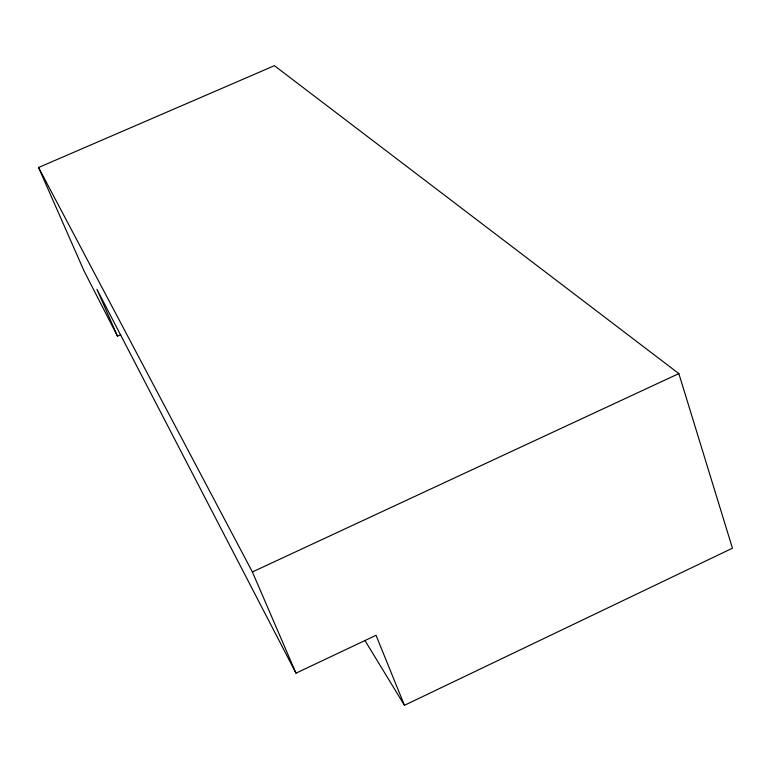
<?xml version="1.0" encoding="UTF-8"?>
<svg xmlns="http://www.w3.org/2000/svg" width="771" height="771" viewBox="0 0 771 771"><rect width="100%" height="100%" fill="white"/><g stroke="black" fill="none" stroke-linecap="round" stroke-linejoin="round"><path stroke-width="1.16" d="M364.991 640.576L404.447 705.311L732.45 548.2L678.856 373.598L274.418 65.689L38.55 167.509L84.058 270.987L117.5 336.204L120.787 334.739M117.5 336.204L96.934 289.327L295.987 673.17L376.036 635.285L404.447 705.311M38.55 167.509L252.396 571.957L678.856 373.598M252.396 571.957L295.987 673.17"/></g></svg>
